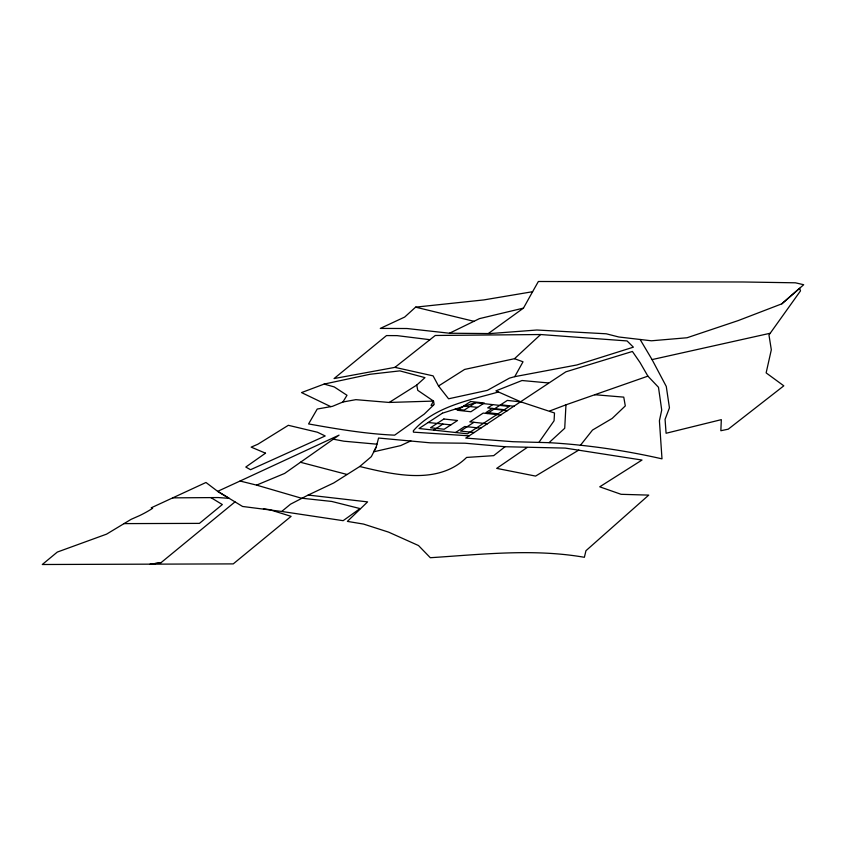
<?xml version="1.0" encoding="UTF-8"?>
<svg xmlns="http://www.w3.org/2000/svg" width="846" height="846" viewBox="0 0 846 846"><rect width="100%" height="100%" fill="white"/><g stroke="black" fill="none" stroke-linecap="round" stroke-linejoin="round"><path stroke-width="1.27" d="M647.899 376.142L565.963 404.822L564.726 428.256L549.043 442.67L513.036 441.707L465.755 438.08L565.868 371.817L632.406 351.46L639.988 362.458L647.899 376.142L658.484 387.288L661.72 410.024L659.415 420.769L661.995 458.849C624.834 450.4 587.092 444.859 549.043 442.67M410.849 440.903L400.644 445.62L373.826 451.764L376.227 447.016L378.574 438.038L430.36 442.839L465.152 443.219L505.03 446.73L565.265 448.094L641.998 460.044L599.729 486.82L621.091 494.307L648.734 495.111L585.961 550.704L584.375 557.292C533.477 548.43 481.469 554.426 430.307 557.715L418.506 545.543L388.621 532.145L363.547 524.076L347.378 521.39L367.608 501.879L308.177 495.058L290.527 504.174L281.718 511.46L242.569 506.468L217.655 491.346L205.98 482.484L151.265 507.79L152.65 508.256L151.772 508.837A59.4 21.002 -17 0 1 139.537 515.626L131.119 519.338L106.575 534.143L57.306 552.068L42.3 564.504L233.242 563.891L291.109 516.346L269.737 509.704L263.413 508.774M376.227 447.016L371.352 456.639L359.751 466.506L333.705 482.971L308.177 495.058M781.81 303.841L803.7 284.721L795.42 282.807L743.084 281.982L538.373 281.496L532.599 291.711L483.743 299.928L415.608 307.151L404.695 317.049L380.298 328.417L407.032 328.523L449.48 333.229L490.003 333.567L536.914 330.014L606.212 333.789L618.796 336.994L651.431 340.79L687.037 337.755L738.188 320.592L781.81 303.841L799.586 288.296L800.517 290.844L768.972 334.984L771.319 349.8L766.138 372.885L783.808 385.829L728.247 429.176L720.855 430.73L721.321 419.648L666.088 433.258L665.072 419.341L669.44 407.835L666.278 386.453L652.055 359.592L640.115 339.479M438.524 385.998L448.592 398.794L487.391 390.355L509.44 378.141L514.749 376.65L523.018 361.781L514.495 358.704L464.623 369.427L438.524 385.998L433.099 375.867L394.934 367.365L334.064 378.564L386.495 335.576L397.102 335.629L429.927 339.701M488.618 333.335L523.473 308.113L532.599 291.711M324.124 384.084L369.914 374.292L399.83 370.876L424.967 377.633L416.75 385.067L417.744 390.323L433.522 401.089L434.157 404.494L424.237 414.106L394.638 435.161C365.726 433.924 337.046 428.996 308.579 423.941L317.229 409.041L332.436 406.344L342.894 402.009L346.997 395.283L334.233 386.918L324.124 384.084L301.546 392.586L330.775 406.64M539.071 442.151L554.077 420.769L554.5 412.996L520.977 401.913L495.936 390.863L522.003 380.52L548.282 382.921M580.377 445.356L592.517 430.054L612.176 418.432L625.3 405.921L623.756 397.134L594.558 394.701M514.495 358.704L540.647 334.53L627.076 340.938L633.379 347.167L576.877 364.964L514.749 376.65M160.983 562.706L150.144 564.229L160.983 562.706L235.019 501.89M394.934 367.365L435.267 335.481L540.647 334.53M505.03 446.73L493.683 455.656L466.611 457.432C438.133 485.393 393.94 474.743 359.751 466.506M240.063 481.025L339.056 435.14L284.626 473.432L256.571 485.118L240.063 481.025L217.655 491.346L229.192 498.347L218.236 497.554L172.732 497.86M527.132 447.492L496.708 468.377L535.581 476.087L578.823 450.051M433.702 430.106L442.87 424.1M475.494 402.738L464.253 410.099L455.201 409.115M492.732 404.621L487.719 407.909L504.279 409.718M455.55 432.507L464.718 426.5L480.888 428.161M492.33 408.407L486.101 412.499L498.04 413.8M473.919 422.291L460.552 431.048L474.204 432.539M487.275 413.546L507.325 400.422L520.977 401.913M342.894 402.009L355.87 399.661L389.223 402.453L416.75 385.067M449.48 333.229L479.418 318.635L523.473 308.113M549.847 410.934L565.963 404.822M498.442 391.973C468.779 400.454 434.59 406.471 413.313 430.836L413.44 432.147L469.149 435.849M769.828 333.335L652.055 359.592M389.223 402.453L433.522 401.089L431.048 405.382L433.258 405.361M123.865 523.611L199.434 523.378L222.339 504.554L210.855 497.575M376.967 444.192L343.91 441.2L333.303 439.18M500.642 404.79L514.294 406.292M463.915 405.879L477.578 407.37M493.958 409.168L507.611 410.659M500.938 415.037L483.182 413.091L469.816 421.847L487.571 423.793M428.203 422.503L450.844 424.872M281.718 511.46L343.138 520.681L360.036 508.583L331.727 501.445L301.303 498.167L256.571 485.118M415.608 307.151L473.961 321.311M300.415 462.254L347.114 474.49M265.507 453.181L245.795 467.045L250.543 469.71L325.213 435.965L317.44 432.232L288.338 425.305L257.871 444.224L251.177 447.122L265.507 453.181M442.426 413.186L419.024 428.51L467.489 433.808L509.292 406.44L475.283 402.717L442.426 413.186M443.875 419.003L430.508 427.759L444.171 429.25L457.527 420.504L443.875 419.003M470.598 401.501L457.231 410.257L470.894 411.748L484.25 403.003L470.598 401.501"/></g></svg>
